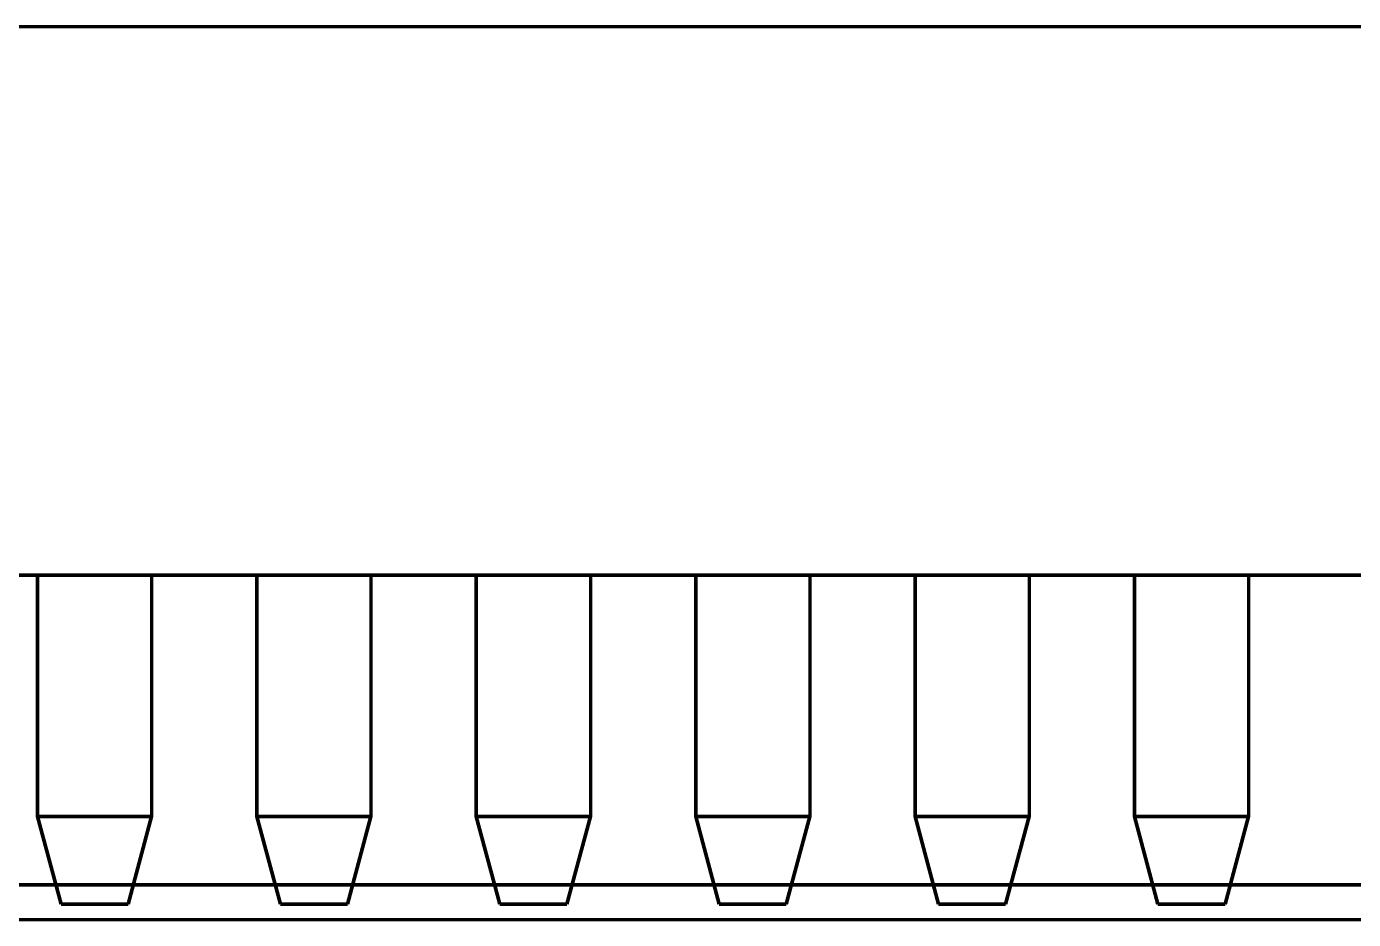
# Model space of a CAD drawing. Header units: inches. Extents: x -0.4 to 8, y -0.5 to 10.5.
# Drawn here: x 3.316 to 3.921, y -0.417 to -0.01 of the extents above; entities that cross this region are included whole.
import ezdxf

# ---------------------------------------------------------------- set-up
doc = ezdxf.new("R2010")
doc.units = ezdxf.units.IN
doc.header["$LTSCALE"] = 0.504853
doc.header["$MEASUREMENT"] = 0
doc.layers.add('1', color=7, linetype='Continuous')
doc.layers.add('75', color=7, linetype='Continuous')

# ---------------------------------------------------------------- blocks, each defined once
blk = doc.blocks.new('25359')
at = {"color": 1, "linetype": 'Continuous', "lineweight": 211}
for p, q in [((5.553, 0.617, -0.09725), (-0.047, 0.617, -0.09725)), ((5.553, 0.617, 0.15525), (-0.047, 0.617, 0.15525)), ((-0.047, 0.60125, -0.0815), (5.553, 0.60125, -0.0815)), ((5.553, 0.60125, -0.0815), (-0.047, 0.60125, -0.0815)), ((-0.047, 0.60125, -0.113), (5.553, 0.60125, -0.113)), ((5.553, 0.60125, -0.113), (-0.047, 0.60125, -0.113)), ((-0.047, 0.60125, 0.171), (5.553, 0.60125, 0.171)), ((5.553, 0.60125, 0.1395), (-0.047, 0.60125, 0.1395)), ((5.553, 0.60125, 0.171), (-0.047, 0.60125, 0.171)), ((-0.047, 0.60125, 0.1395), (5.553, 0.60125, 0.1395)), ((5.85, 0.46, -0.113), (-0.35, 0.46, -0.113)), ((5.85, 0.46, -0.113), (-0.35, 0.46, -0.113)), ((5.85, 0.46, 0.171), (-0.28, 0.46, 0.171)), ((5.85, 0.46, 0.171), (-0.28, 0.46, 0.171)), ((-0.047, 0.46, -0.0815), (5.553, 0.46, -0.0815)), ((5.553, 0.46, -0.0815), (-0.047, 0.46, -0.0815)), ((5.553, 0.46, -0.113), (-0.047, 0.46, -0.113)), ((-0.047, 0.46, -0.113), (5.553, 0.46, -0.113)), ((5.553, 0.46, 0.1395), (-0.047, 0.46, 0.1395)), ((-0.047, 0.46, 0.171), (5.553, 0.46, 0.171)), ((5.553, 0.46, 0.171), (-0.047, 0.46, 0.171)), ((-0.047, 0.46, 0.1395), (5.553, 0.46, 0.1395)), ((5.85, 0.21, -0.113), (-0.35, 0.21, -0.113)), ((5.85, 0.21, -0.113), (-0.35, 0.21, -0.113)), ((5.85, 0.21, 0.127), (-0.324, 0.21, 0.127)), ((5.85, 0.21, 0.127), (-0.324, 0.21, 0.127)), ((5.55, 0.21, 0.025), (-0.1, 0.21, 0.025)), ((5.55, 0.21, 0.127), (-0.1, 0.21, 0.127))]:
    blk.add_line(p, q, dxfattribs=at)
at = {"layer": '1', "color": 2, "linetype": 'Continuous', "lineweight": 211}
for p, q in [((2.187718, 0.61, 0.08), (2.177, 0.57, 0.0735)), ((2.177, 0.57, 0.0735), (2.187718, 0.61, 0.08)), ((2.187718, 0.61, -0.012), (2.177, 0.57, -0.0055)), ((2.187718, 0.61, 0.088), (2.177, 0.57, 0.0945)), ((2.177, 0.57, 0.0945), (2.187718, 0.61, 0.088)), ((2.177, 0.57, -0.0055), (2.187718, 0.61, -0.012)), ((2.187718, 0.61, -0.02), (2.177, 0.57, -0.0265)), ((2.177, 0.57, -0.0265), (2.187718, 0.61, -0.02)), ((2.187718, 0.61, -0.02), (2.218282, 0.61, -0.02)), ((2.187718, 0.61, -0.02), (2.187718, 0.61, -0.012)), ((2.187718, 0.61, -0.012), (2.187718, 0.61, -0.02)), ((2.187718, 0.61, 0.088), (2.218282, 0.61, 0.088)), ((2.218282, 0.61, 0.088), (2.187718, 0.61, 0.088)), ((2.187718, 0.61, 0.088), (2.187718, 0.61, 0.08)), ((2.187718, 0.61, 0.08), (2.187718, 0.61, 0.088)), ((2.218282, 0.61, 0.08), (2.187718, 0.61, 0.08)), ((2.187718, 0.61, 0.08), (2.218282, 0.61, 0.08)), ((2.218282, 0.61, -0.012), (2.187718, 0.61, -0.012)), ((2.187718, 0.61, -0.012), (2.218282, 0.61, -0.012)), ((2.218282, 0.61, -0.02), (2.187718, 0.61, -0.02)), ((2.218282, 0.61, 0.08), (2.229, 0.57, 0.0735)), ((2.229, 0.57, 0.0735), (2.218282, 0.61, 0.08)), ((2.229, 0.57, -0.0055), (2.218282, 0.61, -0.012)), ((2.229, 0.57, 0.0945), (2.218282, 0.61, 0.088)), ((2.218282, 0.61, 0.088), (2.229, 0.57, 0.0945)), ((2.218282, 0.61, -0.012), (2.229, 0.57, -0.0055)), ((2.218282, 0.61, -0.02), (2.218282, 0.61, -0.012)), ((2.229, 0.57, -0.0265), (2.218282, 0.61, -0.02)), ((2.218282, 0.61, -0.02), (2.229, 0.57, -0.0265)), ((2.218282, 0.61, 0.088), (2.218282, 0.61, 0.08)), ((2.218282, 0.61, 0.08), (2.218282, 0.61, 0.088)), ((2.218282, 0.61, -0.012), (2.218282, 0.61, -0.02)), ((2.287718, 0.61, 0.08), (2.277, 0.57, 0.0735)), ((2.277, 0.57, 0.0735), (2.287718, 0.61, 0.08)), ((2.277, 0.57, -0.0055), (2.287718, 0.61, -0.012)), ((2.287718, 0.61, -0.012), (2.277, 0.57, -0.0055)), ((2.277, 0.57, -0.0265), (2.287718, 0.61, -0.02)), ((2.287718, 0.61, -0.02), (2.277, 0.57, -0.0265)), ((2.287718, 0.61, 0.088), (2.277, 0.57, 0.0945)), ((2.277, 0.57, 0.0945), (2.287718, 0.61, 0.088)), ((2.287718, 0.61, 0.088), (2.318282, 0.61, 0.088)), ((2.318282, 0.61, 0.088), (2.287718, 0.61, 0.088)), ((2.287718, 0.61, 0.08), (2.287718, 0.61, 0.088)), ((2.287718, 0.61, 0.088), (2.287718, 0.61, 0.08)), ((2.287718, 0.61, 0.08), (2.318282, 0.61, 0.08)), ((2.318282, 0.61, 0.08), (2.287718, 0.61, 0.08)), ((2.318282, 0.61, -0.012), (2.287718, 0.61, -0.012)), ((2.287718, 0.61, -0.012), (2.318282, 0.61, -0.012)), ((2.287718, 0.61, -0.012), (2.287718, 0.61, -0.02)), ((2.287718, 0.61, -0.02), (2.287718, 0.61, -0.012)), ((2.287718, 0.61, -0.02), (2.318282, 0.61, -0.02)), ((2.318282, 0.61, -0.02), (2.287718, 0.61, -0.02)), ((2.318282, 0.61, 0.08), (2.329, 0.57, 0.0735)), ((2.329, 0.57, 0.0735), (2.318282, 0.61, 0.08)), ((2.329, 0.57, -0.0055), (2.318282, 0.61, -0.012)), ((2.318282, 0.61, -0.012), (2.329, 0.57, -0.0055)), ((2.318282, 0.61, -0.02), (2.329, 0.57, -0.0265)), ((2.329, 0.57, -0.0265), (2.318282, 0.61, -0.02)), ((2.318282, 0.61, 0.088), (2.318282, 0.61, 0.08)), ((2.318282, 0.61, 0.08), (2.318282, 0.61, 0.088)), ((2.318282, 0.61, -0.012), (2.318282, 0.61, -0.02)), ((2.318282, 0.61, -0.02), (2.318282, 0.61, -0.012)), ((2.318282, 0.61, 0.088), (2.329, 0.57, 0.0945)), ((2.329, 0.57, 0.0945), (2.318282, 0.61, 0.088)), ((2.377, 0.57, 0.0735), (2.387718, 0.61, 0.08)), ((2.387718, 0.61, 0.08), (2.377, 0.57, 0.0735)), ((2.377, 0.57, -0.0055), (2.387718, 0.61, -0.012)), ((2.387718, 0.61, -0.012), (2.377, 0.57, -0.0055)), ((2.377, 0.57, -0.0265), (2.387718, 0.61, -0.02)), ((2.387718, 0.61, -0.02), (2.377, 0.57, -0.0265)), ((2.387718, 0.61, 0.088), (2.377, 0.57, 0.0945)), ((2.377, 0.57, 0.0945), (2.387718, 0.61, 0.088)), ((2.418282, 0.61, -0.02), (2.387718, 0.61, -0.02)), ((2.387718, 0.61, -0.02), (2.418282, 0.61, -0.02)), ((2.418282, 0.61, 0.088), (2.387718, 0.61, 0.088)), ((2.387718, 0.61, 0.088), (2.418282, 0.61, 0.088)), ((2.387718, 0.61, 0.088), (2.387718, 0.61, 0.08)), ((2.387718, 0.61, 0.08), (2.387718, 0.61, 0.088)), ((2.387718, 0.61, 0.08), (2.418282, 0.61, 0.08)), ((2.418282, 0.61, 0.08), (2.387718, 0.61, 0.08)), ((2.387718, 0.61, -0.012), (2.418282, 0.61, -0.012)), ((2.418282, 0.61, -0.012), (2.387718, 0.61, -0.012)), ((2.387718, 0.61, -0.02), (2.387718, 0.61, -0.012)), ((2.387718, 0.61, -0.012), (2.387718, 0.61, -0.02)), ((2.418282, 0.61, 0.08), (2.429, 0.57, 0.0735)), ((2.429, 0.57, 0.0735), (2.418282, 0.61, 0.08)), ((2.418282, 0.61, -0.02), (2.418282, 0.61, -0.012)), ((2.418282, 0.61, -0.012), (2.429, 0.57, -0.0055)), ((2.429, 0.57, -0.0055), (2.418282, 0.61, -0.012)), ((2.418282, 0.61, -0.02), (2.429, 0.57, -0.0265)), ((2.429, 0.57, -0.0265), (2.418282, 0.61, -0.02)), ((2.418282, 0.61, 0.088), (2.418282, 0.61, 0.08)), ((2.418282, 0.61, 0.08), (2.418282, 0.61, 0.088)), ((2.418282, 0.61, -0.012), (2.418282, 0.61, -0.02)), ((2.429, 0.57, 0.0945), (2.418282, 0.61, 0.088)), ((2.418282, 0.61, 0.088), (2.429, 0.57, 0.0945)), ((2.487718, 0.61, -0.012), (2.477, 0.57, -0.0055)), ((2.477, 0.57, 0.0735), (2.487718, 0.61, 0.08)), ((2.487718, 0.61, 0.08), (2.477, 0.57, 0.0735)), ((2.477, 0.57, -0.0055), (2.487718, 0.61, -0.012)), ((2.477, 0.57, -0.0265), (2.487718, 0.61, -0.02)), ((2.487718, 0.61, -0.02), (2.477, 0.57, -0.0265)), ((2.487718, 0.61, 0.088), (2.477, 0.57, 0.0945)), ((2.477, 0.57, 0.0945), (2.487718, 0.61, 0.088)), ((2.518282, 0.61, -0.012), (2.487718, 0.61, -0.012)), ((2.518282, 0.61, -0.02), (2.487718, 0.61, -0.02)), ((2.487718, 0.61, -0.012), (2.518282, 0.61, -0.012)), ((2.487718, 0.61, -0.02), (2.518282, 0.61, -0.02)), ((2.518282, 0.61, 0.08), (2.487718, 0.61, 0.08)), ((2.487718, 0.61, 0.08), (2.518282, 0.61, 0.08)), ((2.487718, 0.61, 0.088), (2.487718, 0.61, 0.08)), ((2.487718, 0.61, 0.08), (2.487718, 0.61, 0.088)), ((2.487718, 0.61, -0.02), (2.487718, 0.61, -0.012)), ((2.487718, 0.61, -0.012), (2.487718, 0.61, -0.02)), ((2.518282, 0.61, 0.088), (2.487718, 0.61, 0.088)), ((2.487718, 0.61, 0.088), (2.518282, 0.61, 0.088)), ((2.518282, 0.61, -0.012), (2.529, 0.57, -0.0055)), ((2.529, 0.57, -0.0055), (2.518282, 0.61, -0.012)), ((2.529, 0.57, -0.0265), (2.518282, 0.61, -0.02)), ((2.518282, 0.61, -0.02), (2.529, 0.57, -0.0265)), ((2.518282, 0.61, -0.012), (2.518282, 0.61, -0.02)), ((2.518282, 0.61, -0.02), (2.518282, 0.61, -0.012)), ((2.529, 0.57, 0.0735), (2.518282, 0.61, 0.08)), ((2.518282, 0.61, 0.08), (2.529, 0.57, 0.0735)), ((2.518282, 0.61, 0.088), (2.518282, 0.61, 0.08)), ((2.518282, 0.61, 0.08), (2.518282, 0.61, 0.088)), ((2.518282, 0.61, 0.088), (2.529, 0.57, 0.0945)), ((2.529, 0.57, 0.0945), (2.518282, 0.61, 0.088)), ((2.577, 0.57, -0.0055), (2.587718, 0.61, -0.012)), ((2.587718, 0.61, -0.02), (2.577, 0.57, -0.0265)), ((2.577, 0.57, -0.0265), (2.587718, 0.61, -0.02)), ((2.587718, 0.61, -0.012), (2.577, 0.57, -0.0055)), ((2.577, 0.57, 0.0735), (2.587718, 0.61, 0.08)), ((2.587718, 0.61, 0.08), (2.577, 0.57, 0.0735)), ((2.587718, 0.61, 0.088), (2.577, 0.57, 0.0945)), ((2.577, 0.57, 0.0945), (2.587718, 0.61, 0.088)), ((2.618282, 0.61, -0.012), (2.587718, 0.61, -0.012)), ((2.587718, 0.61, -0.012), (2.618282, 0.61, -0.012)), ((2.587718, 0.61, -0.02), (2.587718, 0.61, -0.012)), ((2.618282, 0.61, -0.02), (2.587718, 0.61, -0.02)), ((2.587718, 0.61, -0.02), (2.618282, 0.61, -0.02)), ((2.587718, 0.61, -0.012), (2.587718, 0.61, -0.02)), ((2.618282, 0.61, 0.08), (2.587718, 0.61, 0.08)), ((2.587718, 0.61, 0.08), (2.618282, 0.61, 0.08)), ((2.587718, 0.61, 0.08), (2.587718, 0.61, 0.088)), ((2.587718, 0.61, 0.088), (2.587718, 0.61, 0.08)), ((2.618282, 0.61, 0.088), (2.587718, 0.61, 0.088)), ((2.587718, 0.61, 0.088), (2.618282, 0.61, 0.088)), ((2.618282, 0.61, -0.012), (2.629, 0.57, -0.0055)), ((2.629, 0.57, -0.0055), (2.618282, 0.61, -0.012)), ((2.618282, 0.61, -0.02), (2.618282, 0.61, -0.012)), ((2.618282, 0.61, -0.012), (2.618282, 0.61, -0.02)), ((2.629, 0.57, -0.0265), (2.618282, 0.61, -0.02)), ((2.618282, 0.61, -0.02), (2.629, 0.57, -0.0265)), ((2.629, 0.57, 0.0735), (2.618282, 0.61, 0.08)), ((2.618282, 0.61, 0.08), (2.629, 0.57, 0.0735)), ((2.618282, 0.61, 0.088), (2.618282, 0.61, 0.08)), ((2.618282, 0.61, 0.08), (2.618282, 0.61, 0.088)), ((2.618282, 0.61, 0.088), (2.629, 0.57, 0.0945)), ((2.629, 0.57, 0.0945), (2.618282, 0.61, 0.088)), ((2.677, 0.57, -0.0055), (2.687718, 0.61, -0.012)), ((2.687718, 0.61, -0.02), (2.677, 0.57, -0.0265)), ((2.677, 0.57, -0.0265), (2.687718, 0.61, -0.02)), ((2.687718, 0.61, 0.08), (2.677, 0.57, 0.0735)), ((2.677, 0.57, 0.0735), (2.687718, 0.61, 0.08)), ((2.687718, 0.61, -0.012), (2.677, 0.57, -0.0055)), ((2.687718, 0.61, 0.088), (2.677, 0.57, 0.0945)), ((2.677, 0.57, 0.0945), (2.687718, 0.61, 0.088)), ((2.718282, 0.61, 0.08), (2.687718, 0.61, 0.08)), ((2.687718, 0.61, 0.08), (2.718282, 0.61, 0.08)), ((2.687718, 0.61, 0.088), (2.687718, 0.61, 0.08)), ((2.687718, 0.61, 0.08), (2.687718, 0.61, 0.088)), ((2.687718, 0.61, 0.088), (2.718282, 0.61, 0.088)), ((2.718282, 0.61, 0.088), (2.687718, 0.61, 0.088)), ((2.687718, 0.61, -0.012), (2.687718, 0.61, -0.02)), ((2.687718, 0.61, -0.02), (2.687718, 0.61, -0.012)), ((2.718282, 0.61, -0.012), (2.687718, 0.61, -0.012)), ((2.687718, 0.61, -0.012), (2.718282, 0.61, -0.012)), ((2.687718, 0.61, -0.02), (2.718282, 0.61, -0.02)), ((2.718282, 0.61, -0.02), (2.687718, 0.61, -0.02)), ((2.729, 0.57, 0.0735), (2.718282, 0.61, 0.08)), ((2.718282, 0.61, 0.08), (2.729, 0.57, 0.0735)), ((2.729, 0.57, -0.0055), (2.718282, 0.61, -0.012)), ((2.718282, 0.61, -0.012), (2.729, 0.57, -0.0055)), ((2.729, 0.57, -0.0265), (2.718282, 0.61, -0.02)), ((2.718282, 0.61, -0.02), (2.729, 0.57, -0.0265)), ((2.718282, 0.61, 0.088), (2.718282, 0.61, 0.08)), ((2.718282, 0.61, 0.08), (2.718282, 0.61, 0.088)), ((2.718282, 0.61, -0.012), (2.718282, 0.61, -0.02)), ((2.718282, 0.61, -0.02), (2.718282, 0.61, -0.012)), ((2.718282, 0.61, 0.088), (2.729, 0.57, 0.0945)), ((2.729, 0.57, 0.0945), (2.718282, 0.61, 0.088)), ((2.177, 0.46, -0.0055), (2.177, 0.57, -0.0055)), ((2.177, 0.57, -0.0055), (2.177, 0.57, -0.0265)), ((2.177, 0.46, -0.0265), (2.177, 0.57, -0.0265)), ((2.177, 0.57, -0.0265), (2.229, 0.57, -0.0265)), ((2.229, 0.57, 0.0735), (2.177, 0.57, 0.0735)), ((2.177, 0.57, 0.0735), (2.229, 0.57, 0.0735)), ((2.177, 0.57, -0.0055), (2.229, 0.57, -0.0055)), ((2.177, 0.57, 0.0945), (2.229, 0.57, 0.0945)), ((2.229, 0.57, 0.0945), (2.177, 0.57, 0.0945)), ((2.177, 0.57, 0.0945), (2.177, 0.57, 0.0735)), ((2.177, 0.57, 0.0735), (2.177, 0.57, 0.0945)), ((2.229, 0.57, -0.0265), (2.177, 0.57, -0.0265)), ((2.177, 0.57, -0.0265), (2.177, 0.57, -0.0055)), ((2.177, 0.46, 0.0735), (2.177, 0.57, 0.0735)), ((2.177, 0.46, 0.0945), (2.177, 0.57, 0.0945)), ((2.229, 0.57, -0.0055), (2.177, 0.57, -0.0055)), ((2.229, 0.57, -0.0265), (2.229, 0.57, -0.0055)), ((2.229, 0.46, -0.0265), (2.229, 0.57, -0.0265)), ((2.229, 0.57, -0.0055), (2.229, 0.46, -0.0055)), ((2.229, 0.57, 0.0735), (2.229, 0.57, 0.0945)), ((2.229, 0.57, 0.0945), (2.229, 0.57, 0.0735)), ((2.229, 0.57, -0.0055), (2.229, 0.57, -0.0265)), ((2.229, 0.46, 0.0735), (2.229, 0.57, 0.0735)), ((2.229, 0.57, 0.0945), (2.229, 0.46, 0.0945)), ((2.277, 0.46, -0.0055), (2.277, 0.57, -0.0055)), ((2.277, 0.57, -0.0265), (2.329, 0.57, -0.0265)), ((2.277, 0.46, -0.0265), (2.277, 0.57, -0.0265)), ((2.277, 0.57, -0.0055), (2.277, 0.57, -0.0265)), ((2.329, 0.57, 0.0735), (2.277, 0.57, 0.0735)), ((2.277, 0.57, 0.0735), (2.329, 0.57, 0.0735)), ((2.277, 0.57, -0.0055), (2.329, 0.57, -0.0055)), ((2.277, 0.57, -0.0265), (2.277, 0.57, -0.0055)), ((2.329, 0.57, -0.0265), (2.277, 0.57, -0.0265)), ((2.277, 0.57, 0.0945), (2.277, 0.57, 0.0735)), ((2.277, 0.57, 0.0735), (2.277, 0.57, 0.0945)), ((2.277, 0.46, 0.0735), (2.277, 0.57, 0.0735)), ((2.277, 0.46, 0.0945), (2.277, 0.57, 0.0945)), ((2.329, 0.57, -0.0055), (2.277, 0.57, -0.0055)), ((2.329, 0.57, 0.0945), (2.277, 0.57, 0.0945)), ((2.277, 0.57, 0.0945), (2.329, 0.57, 0.0945)), ((2.329, 0.57, -0.0265), (2.329, 0.57, -0.0055)), ((2.329, 0.46, -0.0265), (2.329, 0.57, -0.0265)), ((2.329, 0.57, -0.0055), (2.329, 0.46, -0.0055)), ((2.329, 0.57, -0.0055), (2.329, 0.57, -0.0265)), ((2.329, 0.57, 0.0945), (2.329, 0.57, 0.0735)), ((2.329, 0.57, 0.0735), (2.329, 0.57, 0.0945)), ((2.329, 0.46, 0.0735), (2.329, 0.57, 0.0735)), ((2.329, 0.57, 0.0945), (2.329, 0.46, 0.0945)), ((2.377, 0.46, -0.0055), (2.377, 0.57, -0.0055)), ((2.377, 0.57, -0.0055), (2.377, 0.57, -0.0265)), ((2.377, 0.46, -0.0265), (2.377, 0.57, -0.0265)), ((2.377, 0.57, -0.0265), (2.429, 0.57, -0.0265)), ((2.377, 0.57, 0.0735), (2.429, 0.57, 0.0735)), ((2.429, 0.57, 0.0735), (2.377, 0.57, 0.0735)), ((2.429, 0.57, -0.0265), (2.377, 0.57, -0.0265)), ((2.377, 0.57, -0.0055), (2.429, 0.57, -0.0055)), ((2.377, 0.57, -0.0265), (2.377, 0.57, -0.0055)), ((2.377, 0.57, 0.0735), (2.377, 0.57, 0.0945)), ((2.377, 0.57, 0.0945), (2.377, 0.57, 0.0735)), ((2.377, 0.46, 0.0735), (2.377, 0.57, 0.0735)), ((2.429, 0.57, -0.0055), (2.377, 0.57, -0.0055)), ((2.377, 0.46, 0.0945), (2.377, 0.57, 0.0945)), ((2.377, 0.57, 0.0945), (2.429, 0.57, 0.0945)), ((2.429, 0.57, 0.0945), (2.377, 0.57, 0.0945)), ((2.429, 0.46, -0.0265), (2.429, 0.57, -0.0265)), ((2.429, 0.57, -0.0265), (2.429, 0.57, -0.0055)), ((2.429, 0.57, -0.0055), (2.429, 0.46, -0.0055)), ((2.429, 0.57, -0.0055), (2.429, 0.57, -0.0265)), ((2.429, 0.57, 0.0945), (2.429, 0.57, 0.0735)), ((2.429, 0.57, 0.0735), (2.429, 0.57, 0.0945)), ((2.429, 0.46, 0.0735), (2.429, 0.57, 0.0735)), ((2.429, 0.57, 0.0945), (2.429, 0.46, 0.0945)), ((2.529, 0.57, -0.0265), (2.477, 0.57, -0.0265)), ((2.477, 0.57, -0.0265), (2.529, 0.57, -0.0265)), ((2.477, 0.57, -0.0055), (2.477, 0.57, -0.0265)), ((2.477, 0.46, -0.0265), (2.477, 0.57, -0.0265)), ((2.477, 0.46, -0.0055), (2.477, 0.57, -0.0055)), ((2.529, 0.57, 0.0735), (2.477, 0.57, 0.0735)), ((2.477, 0.57, 0.0735), (2.529, 0.57, 0.0735)), ((2.477, 0.57, -0.0265), (2.477, 0.57, -0.0055)), ((2.477, 0.57, -0.0055), (2.529, 0.57, -0.0055)), ((2.529, 0.57, -0.0055), (2.477, 0.57, -0.0055)), ((2.477, 0.46, 0.0945), (2.477, 0.57, 0.0945)), ((2.477, 0.46, 0.0735), (2.477, 0.57, 0.0735)), ((2.477, 0.57, 0.0945), (2.529, 0.57, 0.0945)), ((2.529, 0.57, 0.0945), (2.477, 0.57, 0.0945)), ((2.477, 0.57, 0.0735), (2.477, 0.57, 0.0945)), ((2.477, 0.57, 0.0945), (2.477, 0.57, 0.0735)), ((2.529, 0.46, -0.0265), (2.529, 0.57, -0.0265)), ((2.529, 0.57, -0.0055), (2.529, 0.57, -0.0265)), ((2.529, 0.57, -0.0265), (2.529, 0.57, -0.0055)), ((2.529, 0.57, -0.0055), (2.529, 0.46, -0.0055)), ((2.529, 0.57, 0.0945), (2.529, 0.46, 0.0945)), ((2.529, 0.46, 0.0735), (2.529, 0.57, 0.0735)), ((2.529, 0.57, 0.0735), (2.529, 0.57, 0.0945)), ((2.529, 0.57, 0.0945), (2.529, 0.57, 0.0735)), ((2.577, 0.57, -0.0265), (2.629, 0.57, -0.0265)), ((2.577, 0.57, -0.0265), (2.577, 0.57, -0.0055)), ((2.577, 0.57, -0.0055), (2.577, 0.57, -0.0265)), ((2.577, 0.46, -0.0265), (2.577, 0.57, -0.0265)), ((2.629, 0.57, -0.0265), (2.577, 0.57, -0.0265)), ((2.577, 0.46, -0.0055), (2.577, 0.57, -0.0055)), ((2.577, 0.46, 0.0945), (2.577, 0.57, 0.0945)), ((2.629, 0.57, 0.0735), (2.577, 0.57, 0.0735)), ((2.577, 0.46, 0.0735), (2.577, 0.57, 0.0735)), ((2.577, 0.57, 0.0735), (2.629, 0.57, 0.0735)), ((2.629, 0.57, -0.0055), (2.577, 0.57, -0.0055)), ((2.577, 0.57, -0.0055), (2.629, 0.57, -0.0055)), ((2.629, 0.57, 0.0945), (2.577, 0.57, 0.0945)), ((2.577, 0.57, 0.0945), (2.629, 0.57, 0.0945)), ((2.577, 0.57, 0.0945), (2.577, 0.57, 0.0735)), ((2.577, 0.57, 0.0735), (2.577, 0.57, 0.0945)), ((2.629, 0.46, -0.0265), (2.629, 0.57, -0.0265)), ((2.629, 0.57, -0.0265), (2.629, 0.57, -0.0055)), ((2.629, 0.57, -0.0055), (2.629, 0.57, -0.0265)), ((2.629, 0.57, -0.0055), (2.629, 0.46, -0.0055)), ((2.629, 0.57, 0.0945), (2.629, 0.46, 0.0945)), ((2.629, 0.46, 0.0735), (2.629, 0.57, 0.0735)), ((2.629, 0.57, 0.0945), (2.629, 0.57, 0.0735)), ((2.629, 0.57, 0.0735), (2.629, 0.57, 0.0945)), ((2.729, 0.57, -0.0265), (2.677, 0.57, -0.0265)), ((2.677, 0.57, -0.0055), (2.677, 0.57, -0.0265)), ((2.677, 0.57, -0.0265), (2.677, 0.57, -0.0055)), ((2.677, 0.57, -0.0265), (2.729, 0.57, -0.0265)), ((2.677, 0.46, 0.0945), (2.677, 0.57, 0.0945)), ((2.677, 0.46, -0.0055), (2.677, 0.57, -0.0055)), ((2.729, 0.57, 0.0735), (2.677, 0.57, 0.0735)), ((2.677, 0.46, -0.0265), (2.677, 0.57, -0.0265)), ((2.729, 0.57, -0.0055), (2.677, 0.57, -0.0055)), ((2.677, 0.57, -0.0055), (2.729, 0.57, -0.0055)), ((2.677, 0.46, 0.0735), (2.677, 0.57, 0.0735)), ((2.729, 0.57, 0.0945), (2.677, 0.57, 0.0945)), ((2.677, 0.57, 0.0945), (2.729, 0.57, 0.0945)), ((2.677, 0.57, 0.0735), (2.729, 0.57, 0.0735)), ((2.677, 0.57, 0.0945), (2.677, 0.57, 0.0735)), ((2.677, 0.57, 0.0735), (2.677, 0.57, 0.0945)), ((2.729, 0.57, -0.0055), (2.729, 0.46, -0.0055)), ((2.729, 0.46, -0.0265), (2.729, 0.57, -0.0265)), ((2.729, 0.57, 0.0945), (2.729, 0.46, 0.0945)), ((2.729, 0.46, 0.0735), (2.729, 0.57, 0.0735)), ((2.729, 0.57, -0.0265), (2.729, 0.57, -0.0055)), ((2.729, 0.57, -0.0055), (2.729, 0.57, -0.0265)), ((2.729, 0.57, 0.0945), (2.729, 0.57, 0.0735)), ((2.729, 0.57, 0.0735), (2.729, 0.57, 0.0945))]:
    blk.add_line(p, q, dxfattribs=at)
for points in [[(2.229, 0.46, -0.0055), (2.229, 0.46, -0.0265), (2.177, 0.46, -0.0265), (2.177, 0.46, -0.0055), (2.229, 0.46, -0.0055)], [(2.229, 0.46, -0.0055), (2.229, 0.46, -0.0265), (2.177, 0.46, -0.0265), (2.177, 0.46, -0.0055), (2.229, 0.46, -0.0055)], [(2.229, 0.46, 0.0945), (2.229, 0.46, 0.0735), (2.177, 0.46, 0.0735), (2.177, 0.46, 0.0945), (2.229, 0.46, 0.0945)], [(2.229, 0.46, 0.0945), (2.229, 0.46, 0.0735), (2.177, 0.46, 0.0735), (2.177, 0.46, 0.0945), (2.229, 0.46, 0.0945)], [(2.329, 0.46, -0.0055), (2.329, 0.46, -0.0265), (2.277, 0.46, -0.0265), (2.277, 0.46, -0.0055), (2.329, 0.46, -0.0055)], [(2.329, 0.46, -0.0055), (2.329, 0.46, -0.0265), (2.277, 0.46, -0.0265), (2.277, 0.46, -0.0055), (2.329, 0.46, -0.0055)], [(2.329, 0.46, 0.0945), (2.329, 0.46, 0.0735), (2.277, 0.46, 0.0735), (2.277, 0.46, 0.0945), (2.329, 0.46, 0.0945)], [(2.329, 0.46, 0.0945), (2.329, 0.46, 0.0735), (2.277, 0.46, 0.0735), (2.277, 0.46, 0.0945), (2.329, 0.46, 0.0945)], [(2.429, 0.46, -0.0055), (2.429, 0.46, -0.0265), (2.377, 0.46, -0.0265), (2.377, 0.46, -0.0055), (2.429, 0.46, -0.0055)], [(2.429, 0.46, -0.0055), (2.429, 0.46, -0.0265), (2.377, 0.46, -0.0265), (2.377, 0.46, -0.0055), (2.429, 0.46, -0.0055)], [(2.429, 0.46, 0.0945), (2.429, 0.46, 0.0735), (2.377, 0.46, 0.0735), (2.377, 0.46, 0.0945), (2.429, 0.46, 0.0945)], [(2.429, 0.46, 0.0945), (2.429, 0.46, 0.0735), (2.377, 0.46, 0.0735), (2.377, 0.46, 0.0945), (2.429, 0.46, 0.0945)], [(2.529, 0.46, -0.0055), (2.529, 0.46, -0.0265), (2.477, 0.46, -0.0265), (2.477, 0.46, -0.0055), (2.529, 0.46, -0.0055)], [(2.529, 0.46, -0.0055), (2.529, 0.46, -0.0265), (2.477, 0.46, -0.0265), (2.477, 0.46, -0.0055), (2.529, 0.46, -0.0055)], [(2.529, 0.46, 0.0945), (2.529, 0.46, 0.0735), (2.477, 0.46, 0.0735), (2.477, 0.46, 0.0945), (2.529, 0.46, 0.0945)], [(2.529, 0.46, 0.0945), (2.529, 0.46, 0.0735), (2.477, 0.46, 0.0735), (2.477, 0.46, 0.0945), (2.529, 0.46, 0.0945)], [(2.629, 0.46, -0.0055), (2.629, 0.46, -0.0265), (2.577, 0.46, -0.0265), (2.577, 0.46, -0.0055), (2.629, 0.46, -0.0055)], [(2.629, 0.46, -0.0055), (2.629, 0.46, -0.0265), (2.577, 0.46, -0.0265), (2.577, 0.46, -0.0055), (2.629, 0.46, -0.0055)], [(2.629, 0.46, 0.0945), (2.629, 0.46, 0.0735), (2.577, 0.46, 0.0735), (2.577, 0.46, 0.0945), (2.629, 0.46, 0.0945)], [(2.629, 0.46, 0.0945), (2.629, 0.46, 0.0735), (2.577, 0.46, 0.0735), (2.577, 0.46, 0.0945), (2.629, 0.46, 0.0945)], [(2.729, 0.46, -0.0055), (2.729, 0.46, -0.0265), (2.677, 0.46, -0.0265), (2.677, 0.46, -0.0055), (2.729, 0.46, -0.0055)], [(2.729, 0.46, -0.0055), (2.729, 0.46, -0.0265), (2.677, 0.46, -0.0265), (2.677, 0.46, -0.0055), (2.729, 0.46, -0.0055)], [(2.729, 0.46, 0.0945), (2.729, 0.46, 0.0735), (2.677, 0.46, 0.0735), (2.677, 0.46, 0.0945), (2.729, 0.46, 0.0945)], [(2.729, 0.46, 0.0945), (2.729, 0.46, 0.0735), (2.677, 0.46, 0.0735), (2.677, 0.46, 0.0945), (2.729, 0.46, 0.0945)]]:
    blk.add_polyline3d(points, close=True, dxfattribs=at)

msp = doc.modelspace()

# ---------------------------------------------------------------- block references
at = {"layer": '75', "color": 8, "linetype": 'Continuous', "lineweight": 211, "rotation": 180}
msp.add_blockref('25359', (6.05, 0.2), dxfattribs=at)

doc.saveas('drawing.dxf')
